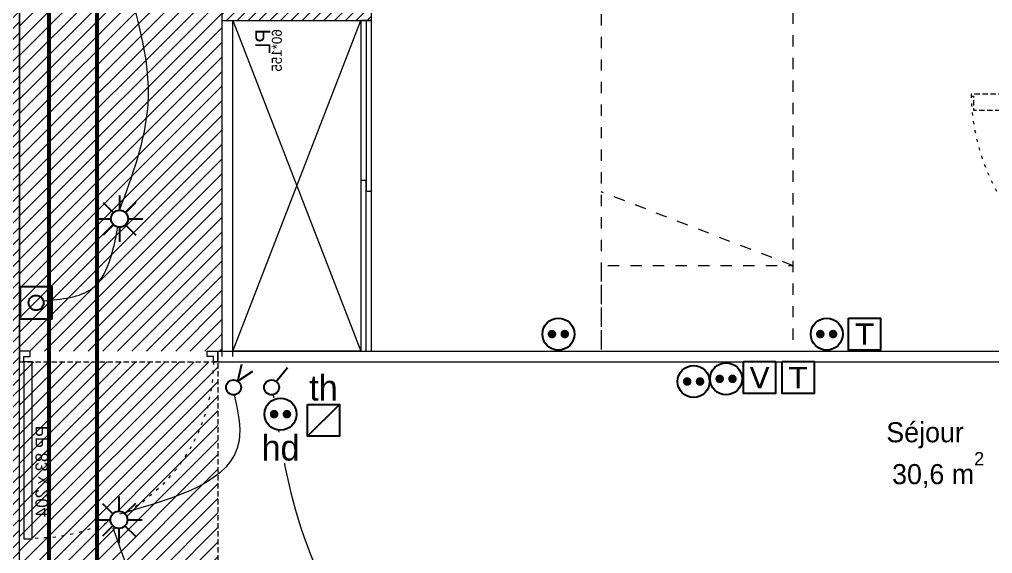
# Model space of a CAD drawing. Header units: centimetres. Extents: x 2666 to 9670, y 1889 to 5633.
# Drawn here: x 4355.4 to 4811.7, y 3274.5 to 3524.9 of the extents above; entities that cross this region are included whole.
import ezdxf

# ---------------------------------------------------------------- set-up
doc = ezdxf.new("R2010")
doc.units = ezdxf.units.CM
doc.header["$LTSCALE"] = 12.7
for name, pattern in [('Style de ligne -11', [0.694444, 0.41656, -0.277884]), ('Style de ligne -12', [0.328084, 0.109361, -0.218723]), ('Style de ligne -13', [0.295276, 0.19685, -0.098425]), ('Style de ligne -18', [0.328084, 0.109361, -0.218723]), ('VW-01', [0.83312, 0.41656, -0.41656])]:
    doc.linetypes.add(name, pattern=pattern)
for name, color, linetype, lineweight in [('B amÈnagement intÈrieur', 7, 'Continuous', 5), ('B aménagement intérieur', 7, 'Continuous', 5), ('B Faux plafonds-1', 7, 'Continuous', 5), ('B GÈnÈral', 7, 'Continuous', 5), ('B Général', 7, 'Continuous', 5), ('C ANNOTATIONS-prestations', 7, 'Continuous', 5), ('C ANNOTATIONS-texte', 7, 'Continuous', 5), ('C ANNOTATIONS-texte surfaces', 7, 'Continuous', 5), ('prlm-ELEC-CFA', 1, 'Continuous', 25), ('prlm-ELEC-CFO', 1, 'Continuous', 25)]:
    doc.layers.add(name, color=color, linetype=linetype, lineweight=lineweight)
doc.layers.add('D SURFACES-shab', color=1, linetype='Continuous', lineweight=5, true_color=0xff0000)
doc.layers.add('prlm-CHAUFF', color=4, linetype='Continuous')
doc.styles.add('Eurostile', font='')
doc.styles.add('Eurostile (bold)', font='')
doc.styles.add('prlm-elec-cfa', font='comic.ttf', dxfattribs={"height": 12})
doc.styles.add('prlm-elec-cfo', font='comic.ttf', dxfattribs={"height": 12})
doc.styles.get('Eurostile').set_extended_font_data('Eurostile')
doc.styles.get('Eurostile (bold)').set_extended_font_data('Eurostile', bold=True)
pattern_1 = [(45, (0, 0), (2.4253472, -2.6458333), [])]
pattern_2 = [(45, (0, 0.2205), (-3.5277778, 3.3072917), [])]

# ---------------------------------------------------------------- blocks, each defined once
blk = doc.blocks.new('PF 300.208 + VR (3 vantaux)')
at = {"layer": 'B Général', "color": 7, "linetype": 'Continuous', "lineweight": 13}
for p, q in [((-150, 7), (-150, 17)), ((150, 7), (150, 17))]:
    blk.add_line(p, q, dxfattribs=at)
at = {"layer": 'B Général', "color": 7, "linetype": 'Continuous', "lineweight": 35}
for p, q in [((-150, 7), (-150, -9)), ((150, 7), (150, -9))]:
    blk.add_line(p, q, dxfattribs=at)
at = {"layer": 'B Général'}
blk.add_line((-143, 9), (47, 9), dxfattribs=at)
at = {"layer": 'B Général', "color": 7, "linetype": 'Style de ligne -13', "lineweight": 5, "flags": 128}
for points in [[(-147.5, 117), (-146.5, 117), (-146.5, 116), (-140, 116), (-140, 18.5), (-146.5, 18.5), (-146.5, 17.5), (-147.5, 17.5)], [(51.5, 115), (50.5, 115), (50.5, 116), (44, 116), (44, 18.5), (50.5, 18.5), (50.5, 17.5), (51.5, 17.5)]]:
    blk.add_lwpolyline(points, close=True, dxfattribs=at)
at = {"layer": 'B Général', "lineweight": 5, "flags": 128}
for points in [[(-143, 10.5), (-143, 9), (-150, 9), (-150, 17), (-145.5, 17), (-145.5, 10.5)], [(-54.5, 18), (-139, 18), (-139, 15.5), (-54.5, 15.5)], [(-41.5, 18), (43, 18), (43, 15.5), (-41.5, 15.5)], [(56.5, 17), (56.5, 14.25), (54, 14.25), (54, 11.75), (56.5, 11.75), (56.5, 9), (47, 9), (47, 10.5), (49.5, 10.5), (49.5, 17)], [(145.5, 14.25), (54, 14.25), (54, 11.75), (145.5, 11.75)], [(143, 17), (56.5, 17), (56.5, 14.25), (143, 14.25)], [(145.5, 14.25), (143, 14.25), (143, 17), (150, 17), (150, 9), (143, 9), (143, 11.75), (145.5, 11.75)], [(-54.5, 13), (-139, 13), (-139, 10.5), (-54.5, 10.5)], [(-41.5, 13), (43, 13), (43, 10.5), (-41.5, 10.5)], [(143, 11.75), (56.5, 11.75), (56.5, 9), (143, 9)], [(-150, 9), (-150, 5), (-145.5, 5), (-145.5, 6), (-148, 6), (-148, 8), (-145.5, 8), (-145.5, 9)], [(150, 9), (150, 5), (145.5, 5), (145.5, 6), (148, 6), (148, 8), (145.5, 8), (145.5, 9)]]:
    blk.add_lwpolyline(points, close=True, dxfattribs=at)
at = {"layer": 'B Général', "color": 7, "linetype": 'Continuous', "lineweight": 5, "flags": 128}
for points in [[(-139, 15.5), (-141.5, 15.5), (-141.5, 13), (-139, 13), (-139, 10.5), (-145.5, 10.5), (-145.5, 17), (-146.5, 17), (-146.5, 18), (-139, 18)], [(-54.5, 15.5), (-52, 15.5), (-52, 13), (-54.5, 13), (-54.5, 10.5), (-48, 10.5), (-48, 17), (-47, 17), (-47, 18), (-54.5, 18)], [(-41.5, 15.5), (-44, 15.5), (-44, 13), (-41.5, 13), (-41.5, 10.5), (-48, 10.5), (-48, 17), (-47, 17), (-47, 18), (-41.5, 18)], [(43, 15.5), (45.5, 15.5), (45.5, 13), (43, 13), (43, 10.5), (49.5, 10.5), (49.5, 17), (50.5, 17), (50.5, 18), (43, 18)]]:
    blk.add_lwpolyline(points, close=True, dxfattribs=at)
at = {"layer": 'B Général', "color": 7, "linetype": 'Style de ligne -11', "lineweight": 5, "flags": 128}
blk.add_lwpolyline([(-150, 9), (150, 9), (150, -11), (-150, -11)], close=True, dxfattribs=at)
at = {"layer": 'B Général', "lineweight": 13, "flags": 128}
blk.add_lwpolyline([(150, -9), (150, -17), (-150, -17), (-150, -9)], dxfattribs=at)
at = {"layer": 'B Général'}
for centre in [(-147, 17.5), (51, 17.5)]:
    blk.add_circle(centre, 0.5, dxfattribs=at)
at = {"layer": 'B Général', "color": 7, "linetype": 'Style de ligne -12', "lineweight": 5}
for centre, start, end in [((-147, 17.5), 0.2938, 90.2879), ((51, 17.5), 94.0649, 179.7062)]:
    blk.add_arc(centre, 99, start, end, dxfattribs=at)
at = {"layer": 'B Général', "insert": (2, 4.58), "char_height": 7.059, "attachment_point": 2, "rotation": 360, "line_spacing_factor": 0.894142, "style": 'Eurostile'}
blk.add_mtext('PF + VR', dxfattribs=at)
at = {"layer": 'C ANNOTATIONS-prestations', "rotation": 360, "line_spacing_factor": 0.894142}
for s, insert, char_height, attachment_point, style in [('6', (-141.14, -4.77), 9.41, 1, 'Eurostile (bold)'), ('300x208 (3 vantaux) ', (0, -7.82), 7.059, 2, 'Eurostile')]:
    blk.add_mtext(s, dxfattribs=dict(at, insert=insert, char_height=char_height, attachment_point=attachment_point, style=style))
blk = doc.blocks.new('PF 100.208 + VR')
at = {"layer": 'B Général', "color": 7, "linetype": 'Continuous', "lineweight": 13}
for p, q in [((-50, 7), (-50, 17)), ((50, 7), (50, 17))]:
    blk.add_line(p, q, dxfattribs=at)
at = {"layer": 'B Général', "color": 7, "linetype": 'Continuous', "lineweight": 35}
for p, q in [((-50, 7), (-50, -9)), ((50, 7), (50, -9))]:
    blk.add_line(p, q, dxfattribs=at)
at = {"layer": 'B Général'}
blk.add_line((45, 9), (-45, 9), dxfattribs=at)
at = {"layer": 'B Général', "color": 7, "linetype": 'Style de ligne -13', "lineweight": 5, "flags": 128}
blk.add_lwpolyline([(47.5, 113.27), (46.5, 113.27), (46.5, 112.27), (40, 112.27), (40, 18.5), (46.5, 18.5), (46.5, 17.5), (47.5, 17.5)], close=True, dxfattribs=at)
at = {"layer": 'B Général', "lineweight": 5, "flags": 128}
for points in [[(-43, 10.5), (-43, 9), (-50, 9), (-50, 17), (-45.5, 17), (-45.5, 10.5)], [(-43.5, 15.5), (43.5, 15.5), (43.5, 13), (-43.5, 13)], [(-41, 18), (41, 18), (41, 15.5), (-41, 15.5)], [(43, 10.5), (43, 9), (50, 9), (50, 17), (45.5, 17), (45.5, 10.5)], [(-41, 13), (41, 13), (41, 10.5), (-41, 10.5)]]:
    blk.add_lwpolyline(points, close=True, dxfattribs=at)
at = {"layer": 'B Général', "color": 7, "linetype": 'Continuous', "lineweight": 5, "flags": 128}
for points in [[(-39, 15.5), (-41.5, 15.5), (-41.5, 13), (-39, 13), (-39, 10.5), (-45.5, 10.5), (-45.5, 17), (-46.5, 17), (-46.5, 18), (-39, 18)], [(39, 15.5), (41.5, 15.5), (41.5, 13), (39, 13), (39, 10.5), (45.5, 10.5), (45.5, 17), (46.5, 17), (46.5, 18), (39, 18)]]:
    blk.add_lwpolyline(points, close=True, dxfattribs=at)
at = {"layer": 'B Général', "color": 7, "linetype": 'Style de ligne -11', "lineweight": 5, "flags": 128}
blk.add_lwpolyline([(-50, 9), (50, 9), (50, -11), (-50, -11)], close=True, dxfattribs=at)
at = {"layer": 'B Général', "lineweight": 13, "flags": 128}
blk.add_lwpolyline([(-50, -9), (-50, -17), (50, -17), (50, -9)], dxfattribs=at)
at = {"layer": 'B Général'}
blk.add_circle((47, 17.5), 0.5, dxfattribs=at)
at = {"layer": 'B Général', "color": 7, "linetype": 'Style de ligne -12', "lineweight": 5}
blk.add_arc((48.78, 15.78), 97.5, 90.8973, 179.2823, dxfattribs=at)
at = {"layer": 'B Général', "insert": (-21.61, 2.65), "char_height": 7.059, "attachment_point": 1, "rotation": 360, "line_spacing_factor": 0.894142, "style": 'Eurostile'}
blk.add_mtext('PF + VR', dxfattribs=at)
at = {"layer": 'C ANNOTATIONS-prestations', "attachment_point": 1, "rotation": 360, "line_spacing_factor": 0.894142}
for s, insert, char_height, style in [('4', (-41.15, -4.77), 9.41, 'Eurostile (bold)'), ('100x208', (-21.61, -7.83), 7.059, 'Eurostile')]:
    blk.add_mtext(s, dxfattribs=dict(at, insert=insert, char_height=char_height, style=style))
blk = doc.blocks.new('xi.PC')
at = {"color": 0, "lineweight": 5}
blk.add_wipeout([(-7.5, -7.5), (7.5, -7.5), (7.5, 7.5), (-7.5, 7.5)], dxfattribs=at).dxf.layer = 'prlm-ELEC-CFO'
at = {"layer": 'prlm-ELEC-CFO', "color": 0, "linetype": 'ByBlock', "lineweight": 5, "const_width": 2}
for points in [[(-4, 0, 1), (-2, 0, 1)], [(2, 0, 1), (4, 0, 1)]]:
    blk.add_lwpolyline(points, format="xyb", close=True, dxfattribs=at)
at = {"layer": 'prlm-ELEC-CFO', "color": 0, "linetype": 'ByBlock', "lineweight": -2}
blk.add_circle((0, 0), 7.5, dxfattribs=at)
blk = doc.blocks.new('xi.TEL')
at = {"layer": 'prlm-ELEC-CFA', "color": 0, "linetype": 'ByBlock', "lineweight": -2, "flags": 128}
blk.add_lwpolyline([(-7.5, 7.5), (7.5, 7.5), (7.5, -7.5), (-7.5, -7.5)], close=True, dxfattribs=at)
at = {"layer": 'prlm-ELEC-CFA', "color": 0, "linetype": 'ByBlock', "insert": (0, 0), "char_height": 10, "width": 11.36, "attachment_point": 5}
blk.add_mtext('{\\fVerdana|b0|i0|c0|p34;T}', dxfattribs=at)
blk = doc.blocks.new('xi.SPOT')
at = {"color": 0, "lineweight": 5}
blk.add_wipeout([(-4, 0), (-2.83, -2.83), (0, -4), (2.83, -2.83), (4, 0), (2.83, 2.83), (0, 4), (-2.83, 2.83)], dxfattribs=at).dxf.layer = 'prlm-ELEC-CFO'
at = {"layer": 'prlm-ELEC-CFO', "color": 0, "linetype": 'ByBlock', "lineweight": -2, "flags": 128}
for points in [[(0, 10.88), (0, 4)], [(-7.69, 7.69), (-2.83, 2.83)], [(7.69, 7.69), (2.83, 2.83)], [(-10.88, 0), (-4, 0)], [(4, 0), (10.88, 0)], [(-2.83, -2.83), (-7.69, -7.69)], [(0, -4), (0, -10.88)], [(2.83, -2.83), (7.69, -7.69)]]:
    blk.add_lwpolyline(points, dxfattribs=at)
at = {"layer": 'prlm-ELEC-CFO', "color": 0, "linetype": 'ByBlock', "lineweight": -2}
blk.add_circle((0, 0), 4, dxfattribs=at)
blk = doc.blocks.new('xi.BP')
at = {"layer": 'prlm-ELEC-CFO', "color": 0, "flags": 128}
blk.add_lwpolyline([(-7.5, -7.5), (7.5, -7.5), (7.5, 7.5), (-7.5, 7.5)], close=True, dxfattribs=at)
at = {"layer": 'prlm-ELEC-CFO', "color": 0}
blk.add_circle((0, 0), 3.5, dxfattribs=at)
blk = doc.blocks.new('xi.VV')
at = {"layer": 'prlm-ELEC-CFO', "color": 0}
blk.add_lwpolyline([(6.95, 3.42), (0.01, -1.13), (1.91, 6.95)], dxfattribs=at)
blk.add_circle((-2, -4), 3.5, dxfattribs=at)
blk = doc.blocks.new('xi.SA')
at = {"layer": 'prlm-ELEC-CFO', "color": 0}
blk.add_lwpolyline([(0.2, -1.28), (5.5, 5.28)], dxfattribs=at)
blk.add_circle((-2, -4), 3.5, dxfattribs=at)
blk = doc.blocks.new('xi.PCHD')
at = {"color": 0, "lineweight": 5}
blk.add_wipeout([(-7.5, -7.5), (7.5, -7.5), (7.5, 7.5), (-7.5, 7.5)], dxfattribs=at).dxf.layer = 'prlm-ELEC-CFO'
at = {"layer": 'prlm-ELEC-CFO', "color": 0, "linetype": 'ByBlock', "lineweight": 5, "const_width": 2}
for points in [[(-4, 0, 1), (-2, 0, 1)], [(2, 0, 1), (4, 0, 1)]]:
    blk.add_lwpolyline(points, format="xyb", close=True, dxfattribs=at)
at = {"layer": 'prlm-ELEC-CFO', "color": 0, "linetype": 'ByBlock', "lineweight": -2}
blk.add_circle((0, 0), 7.5, dxfattribs=at)
blk = doc.blocks.new('xi.TV')
at = {"layer": 'prlm-ELEC-CFA', "color": 0, "linetype": 'ByBlock', "lineweight": -2, "flags": 128}
blk.add_lwpolyline([(-7.5, 7.5), (7.5, 7.5), (7.5, -7.5), (-7.5, -7.5)], close=True, dxfattribs=at)
at = {"layer": 'prlm-ELEC-CFA', "color": 0, "linetype": 'ByBlock', "insert": (0, 0), "char_height": 10, "width": 11.36, "attachment_point": 5}
blk.add_mtext('{\\fVerdana|b0|i0|c0|p34;V}', dxfattribs=at)
blk = doc.blocks.new('xi.th-ch')
at = {"layer": 'prlm-CHAUFF', "color": 0, "linetype": 'ByBlock', "lineweight": -2, "flags": 128}
blk.add_lwpolyline([(-7.5, 7.5), (7.5, 7.5), (7.5, -7.5), (-7.5, -7.5)], close=True, dxfattribs=at)
at = {"layer": 'prlm-CHAUFF', "color": 0}
blk.add_lwpolyline([(-7.5, -7.5), (7.5, 7.5)], dxfattribs=at)
blk = doc.blocks.new('PP 80')
at = {"layer": 'B Général', "flags": 128}
blk.add_lwpolyline([(-43, 2.5), (-43, 85.5), (-39, 85.5), (-39, 2.5)], close=True, dxfattribs=at)
at = {"layer": 'B Général', "linetype": 'Style de ligne -18', "lineweight": 5, "flags": 128}
blk.add_lwpolyline([(46, 2.5), (45.27, 13.33), (43.1, 23.98), (39.53, 34.26), (34.61, 44), (28.44, 53.03), (21.1, 61.19), (12.74, 68.35), (3.5, 74.38), (-6.47, 79.18), (-17, 82.67), (-27.91, 84.79), (-39, 85.5)], dxfattribs=at)
at = {"layer": 'B Général', "color": 7, "linetype": 'Continuous', "lineweight": 5, "flags": 128}
for points in [[(-45, 2.5), (-43, 2.5), (-43, 0), (-40, 0), (-40, -2.5), (-45, -2.5)], [(48, 2.5), (46, 2.5), (46, 0), (43, 0), (43, -2.5), (48, -2.5), (48, -2.5), (48, -2.5), (48, 1.79), (48, 1.79)]]:
    blk.add_lwpolyline(points, close=True, dxfattribs=at)
at = {"layer": 'C ANNOTATIONS-prestations', "insert": (-37.5, 32.5), "char_height": 5.8825, "attachment_point": 1, "rotation": 90, "line_spacing_factor": 0.894142, "style": 'Eurostile'}
blk.add_mtext('PP 83 x 204', dxfattribs=at)
blk = doc.blocks.new('Lit 90.190')
at = {"layer": 'B Général', "color": 7, "linetype": 'VW-01', "lineweight": 5}
blk.add_line((45, 54.99), (-45, 20.35), dxfattribs=at)
at = {"layer": 'B Général', "linetype": 'VW-01', "flags": 128}
for points in [[(-45, 95), (45, 95), (45, -95), (-45, -95)], [(-45, 95), (45, 95), (45, 54.99), (-45, 54.99)]]:
    blk.add_lwpolyline(points, close=True, dxfattribs=at)
blk = doc.blocks.new('Placard 60.155')
at = {"layer": 'B Général', "color": 7, "linetype": 'Continuous', "lineweight": 5}
for p, q in [((80, 30), (-75, -30)), ((-75, 30), (80, -30))]:
    blk.add_line(p, q, dxfattribs=at)
at = {"layer": 'B Général', "color": 7, "linetype": 'Continuous', "lineweight": 5, "flags": 128}
blk.add_lwpolyline([(80, -30), (80, 30), (-75, 30), (-75, -30)], dxfattribs=at)
at = {"layer": 'B Général', "color": 252, "linetype": 'Continuous', "lineweight": 5, "true_color": 0x888888, "flags": 128}
blk.add_lwpolyline([(80, -30), (80, -35), (-75, -35), (-75, -30)], close=True, dxfattribs=at)
at = {"layer": 'B Général', "color": 7, "linetype": 'Continuous', "lineweight": 5, "flags": 128}
for points in [[(80, -30), (80, -32.5), (0, -32.5), (0, -30)], [(5, -32.5), (5, -35), (-75, -35), (-75, -32.5)]]:
    blk.add_lwpolyline(points, close=True, dxfattribs=at)
at = {"layer": 'B Général', "color": 7, "insert": (-70.94, 19.46), "char_height": 7.059, "attachment_point": 1, "line_spacing_factor": 0.894142, "style": 'Eurostile'}
blk.add_mtext('PL', dxfattribs=at)
at = {"layer": 'C ANNOTATIONS-prestations', "insert": (-70.94, 9.32), "char_height": 4.706, "attachment_point": 4, "line_spacing_factor": 0.894142, "style": 'Eurostile'}
blk.add_mtext('60*155', dxfattribs=at)

msp = doc.modelspace()

# ---------------------------------------------------------------- hatches: boundary and pattern name
at = {"layer": 'B amÈnagement intÈrieur', "linetype": 'Continuous', "lineweight": 5, "true_color": 0xaaaaaa}
h = msp.add_hatch(dxfattribs=at)
h.set_pattern_fill('F_P__SOFFITE', color=253, style=0, pattern_type=2)
h.set_pattern_definition(pattern_2)
h.paths.add_polyline_path([(4355.44, 3364.46), (4448.44, 3364.46), (4448.44, 2917.4), (4355.44, 2917.4)])
at = {"layer": 'B Faux plafonds-1', "linetype": 'Continuous', "lineweight": 5, "true_color": 0xaaaaaa}
h = msp.add_hatch(dxfattribs=at)
h.set_pattern_fill('F_P__SOFFITE', color=253, style=0, pattern_type=2)
h.set_pattern_definition(pattern_2)
h.paths.add_polyline_path([(4818.44, 3781.39), (4818.44, 3716.39), (4524.41, 3716.39), (4524.4, 3746.4), (4450.38, 3746.38), (4450.39, 3711.37), (4450.44, 3711.37), (4515.44, 3711.37), (4515.44, 3542.44), (4450.44, 3542.44), (4450.44, 3369.46), (4355.44, 3369.46), (4355.44, 3717.37), (4355.44, 3874.39), (4668.44, 3874.39), (4668.44, 3781.39)])
at = {"layer": 'B GÈnÈral', "linetype": 'Continuous', "lineweight": 5}
h = msp.add_hatch(dxfattribs=at)
h.set_pattern_fill('50_BETON', style=0, pattern_type=2)
h.set_pattern_definition(pattern_1)
h.paths.add_polyline_path([(4337.44, 3769.29), (4337.44, 2576.4), (4355.44, 2592.4), (4355.44, 3769.29)])
h = msp.add_hatch(dxfattribs=at)
h.set_pattern_fill('50_BETON', style=0, pattern_type=2)
h.set_pattern_definition(pattern_1)
h.paths.add_polyline_path([(4450.41, 3542.44), (4450.41, 3524.44), (4520.44, 3524.44), (4520.44, 3542.44)])

# ---------------------------------------------------------------- linework, layer by layer
at = {"layer": 'B aménagement intérieur', "color": 8, "linetype": 'Style de ligne -13', "lineweight": 5, "true_color": 0x808080, "flags": 128}
msp.add_lwpolyline([(4355.44, 3364.46), (4448.44, 3364.46), (4448.44, 2917.4), (4355.44, 2917.4)], close=True, dxfattribs=at)
at = {"layer": 'B Général', "color": 7, "linetype": 'Continuous', "lineweight": 18}
for p, q in [((4355.44, 2602.4), (4355.44, 3769.29)), ((4450.41, 3524.44), (4520.44, 3524.44))]:
    msp.add_line(p, q, dxfattribs=at)
at = {"layer": 'B Général', "color": 7, "linetype": 'Continuous', "lineweight": 5}
for p, q in [((4355.44, 2602.4), (4355.44, 3769.29)), ((4450.41, 3524.44), (4450.41, 3542.44)), ((4520.44, 3524.44), (4520.44, 3542.44)), ((4450.41, 3524.44), (4520.44, 3524.44)), ((4450.44, 3366.96), (4450.44, 3524.44)), ((4455.44, 3366.96), (4455.44, 3524.44)), ((4355.44, 3364.46), (4355.44, 3369.46)), ((4448.44, 3369.46), (4897.96, 3369.46)), ((4448.44, 3364.46), (4448.44, 3369.46)), ((4448.44, 3364.46), (4897.96, 3364.46))]:
    msp.add_line(p, q, dxfattribs=at)
at = {"layer": 'B Général', "color": 7, "linetype": 'Continuous', "lineweight": 13}
for p, q in [((4450.44, 3366.96), (4450.44, 3524.44)), ((4455.44, 3366.96), (4455.44, 3524.44)), ((4448.44, 3369.46), (4897.96, 3369.46)), ((4448.44, 3364.46), (4897.96, 3364.46))]:
    msp.add_line(p, q, dxfattribs=at)
at = {"layer": 'D SURFACES-shab', "lineweight": 18}
msp.add_line((4355.44, 3874.39), (4355.44, 3369.46), dxfattribs=at)
at = {"layer": 'prlm-CHAUFF', "ltscale": 50}
for p, q in [((4368.87, 3068.99), (4368.87, 3863.16)), ((4369.87, 3069.4), (4369.87, 3862.16)), ((4391.35, 3140.38), (4391.35, 3837.46)), ((4392.35, 3141.38), (4392.35, 3836.46))]:
    msp.add_line(p, q, dxfattribs=at)
at = {"layer": 'prlm-ELEC-CFO', "lineweight": 13}
msp.add_spline([(4474.38, 3348.99), (4488.7, 3282.49), (4583.05, 3176.12), (4624.1, 3163.78)], degree=3, dxfattribs=at)

# ---------------------------------------------------------------- block references
at = {"layer": 'B Général', "color": 7}
for name, p, xscale, rotation in [('Lit 90.190', (4673.2, 3464.46), -1, 180), ('Placard 60.155', (4485.44, 3449.45), -0.9998783705770337, 90), ('PP 80', (4400.44, 3366.96), -1, 180)]:
    msp.add_blockref(name, p, dxfattribs=dict(at, xscale=xscale, rotation=rotation))
at = {"layer": 'B Général', "color": 7, "rotation": 90}
for name, p in [('PF 100.208 + VR', (4914.96, 3442.39)), ('PF 300.208 + VR (3 vantaux)', (4914.96, 3142.39))]:
    msp.add_blockref(name, p, dxfattribs=at)
at = {"layer": 'prlm-ELEC-CFA'}
for p in [(4751.69, 3377.41), (4720.54, 3357.03)]:
    msp.add_blockref('xi.TEL', p, dxfattribs=at)
at = {"layer": 'prlm-ELEC-CFO'}
for name, p in [('xi.BP', (4363.2, 3392.07)), ('xi.VV', (4457.81, 3356.41)), ('xi.SA', (4475.65, 3356.41))]:
    msp.add_blockref(name, p, dxfattribs=at)

# ---------------------------------------------------------------- texts
at = {"layer": 'C ANNOTATIONS-texte', "color": 7, "insert": (4780.06, 3323.83), "char_height": 9.412, "attachment_point": 8, "line_spacing_factor": 0.894142, "style": 'Eurostile'}
msp.add_mtext('Séjour', dxfattribs=at)
at = {"layer": 'C ANNOTATIONS-texte surfaces', "color": 7, "insert": (4786.16, 3322.09), "char_height": 9.412, "attachment_point": 2, "line_spacing_factor": 0.894142, "style": 'Eurostile'}
msp.add_mtext('30,6 m{\\H0.6667x;\\S2^ ;}', dxfattribs=at)

# ---------------------------------------------------------------- next in the draw order: block references
at = {"layer": 'prlm-ELEC-CFO'}
for name, p in [('xi.SPOT', (4402.32, 3431.48)), ('xi.PC', (4608.12, 3377.41)), ('xi.PC', (4733.93, 3377.41)), ('xi.PC', (4671.53, 3355.16)), ('xi.PCHD', (4477.83, 3339.86)), ('xi.SPOT', (4402.07, 3290.31))]:
    msp.add_blockref(name, p, dxfattribs=at)

# ---------------------------------------------------------------- next in the draw order: texts
at = {"layer": 'prlm-ELEC-CFO', "lineweight": 20, "insert": (4497.98, 3352.17), "char_height": 12, "attachment_point": 5, "line_spacing_factor": 0.8, "style": 'prlm-elec-cfa', "bg_fill": 3, "box_fill_scale": 1.1, "bg_fill_color": 256, "bg_fill_transparency": 0}
msp.add_mtext('th', dxfattribs=at)

# ---------------------------------------------------------------- next in the draw order: linework, layer by layer
at = {"layer": 'prlm-ELEC-CFO', "lineweight": 13}
for points in [[(4402.32, 3435.48), (4415.69, 3484.88), (4402.32, 3552.48)], [(4366.59, 3392.94), (4389.48, 3398.81), (4401.57, 3427.55)], [(4456.17, 3348.93), (4458.39, 3327.43), (4402.39, 3292.99)], [(4399.37, 3164.37), (4414.71, 3212.78), (4399.37, 3286.37)]]:
    msp.add_spline(points, degree=3, dxfattribs=at)

# ---------------------------------------------------------------- next in the draw order: block references
at = {"layer": 'prlm-ELEC-CFO'}
for name, p in [('xi.PC', (4686.74, 3356.41)), ('xi.th-ch', (4497.98, 3336.96))]:
    msp.add_blockref(name, p, dxfattribs=at)

# ---------------------------------------------------------------- next in the draw order: texts
at = {"layer": 'prlm-ELEC-CFO', "lineweight": 20, "insert": (4477.83, 3324.03), "char_height": 12, "attachment_point": 5, "line_spacing_factor": 0.8, "style": 'prlm-elec-cfo', "bg_fill": 3, "box_fill_scale": 1.1, "bg_fill_color": 256, "bg_fill_transparency": 0}
msp.add_mtext('hd', dxfattribs=at)

# ---------------------------------------------------------------- next in the draw order: block references
at = {"layer": 'prlm-ELEC-CFA'}
msp.add_blockref('xi.TV', (4702.49, 3357.03), dxfattribs=at)

doc.saveas('drawing.dxf')
